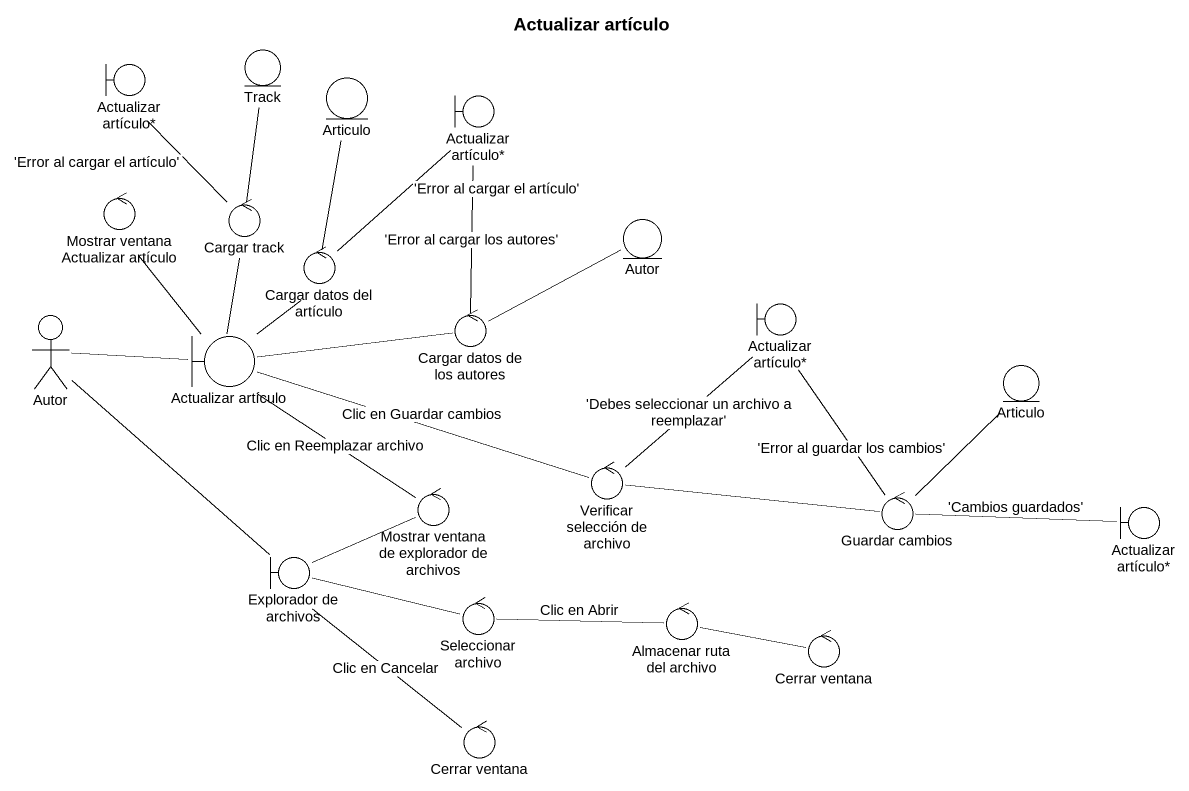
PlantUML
@startuml
title Actualizar artículo
entity Track
boundary "Actualizar artículo*" as Actualizar_artículo
entity Articulo
boundary "Actualizar artículo*" as Actualizar_artículo_2
control "Mostrar ventana Actualizar artículo" as Mostrar_ventana_Actualizar
control "Cargar track" as Cargar_track
entity Autor
control "Cargar datos del artículo" as Cargar_datos_del_artículo
actor "Autor" as Autor_2
boundary "Actualizar artículo" as Actualizar_artículo_3
control "Cargar datos de los autores" as Cargar_datos_de_los_autores
boundary "Actualizar artículo*" as Actualizar_artículo_4
entity "Articulo" as Articulo_2
control "Mostrar ventana de explorador de archivos" as Mostrar_ventana_de
control "Verificar selección de archivo" as Verificar_selección_de
control "Guardar cambios" as Guardar_cambios
boundary "Actualizar artículo*" as Actualizar_artículo_5
boundary "Explorador de archivos" as Explorador_de_archivos
control "Seleccionar archivo" as Seleccionar_archivo
control "Almacenar ruta del archivo" as Almacenar_ruta_del_archivo
control "Cerrar ventana" as Cerrar_ventana
control "Cerrar ventana" as Cerrar_ventana_2
Mostrar_ventana_Actualizar -- Actualizar_artículo_3
Cargar_track -up- Track
Cargar_track -up- Actualizar_artículo : 'Error al cargar el artículo'
Cargar_datos_del_artículo -up- Articulo
Cargar_datos_del_artículo -up- Actualizar_artículo_2 : 'Error al cargar el artículo'
Autor_2 -right- Actualizar_artículo_3
Autor_2 -- Explorador_de_archivos
Actualizar_artículo_3 -up- Cargar_track
Actualizar_artículo_3 -up- Cargar_datos_del_artículo
Actualizar_artículo_3 -right- Cargar_datos_de_los_autores
Actualizar_artículo_3 -- Mostrar_ventana_de : Clic en Reemplazar archivo
Actualizar_artículo_3 -right- Verificar_selección_de : Clic en Guardar cambios
Cargar_datos_de_los_autores -up- Actualizar_artículo_2 : 'Error al cargar los autores'
Cargar_datos_de_los_autores -right- Autor
Verificar_selección_de -up- Actualizar_artículo_4 : 'Debes seleccionar un archivo a reemplazar'
Verificar_selección_de -right- Guardar_cambios
Guardar_cambios -up- Actualizar_artículo_4 : 'Error al guardar los cambios'
Guardar_cambios -up- Articulo_2
Guardar_cambios -right- Actualizar_artículo_5 : 'Cambios guardados'
Explorador_de_archivos -right- Mostrar_ventana_de
Explorador_de_archivos -right- Seleccionar_archivo
Explorador_de_archivos -- Cerrar_ventana_2 : Clic en Cancelar
Seleccionar_archivo -right- Almacenar_ruta_del_archivo : Clic en Abrir
Almacenar_ruta_del_archivo -right- Cerrar_ventana
@enduml
